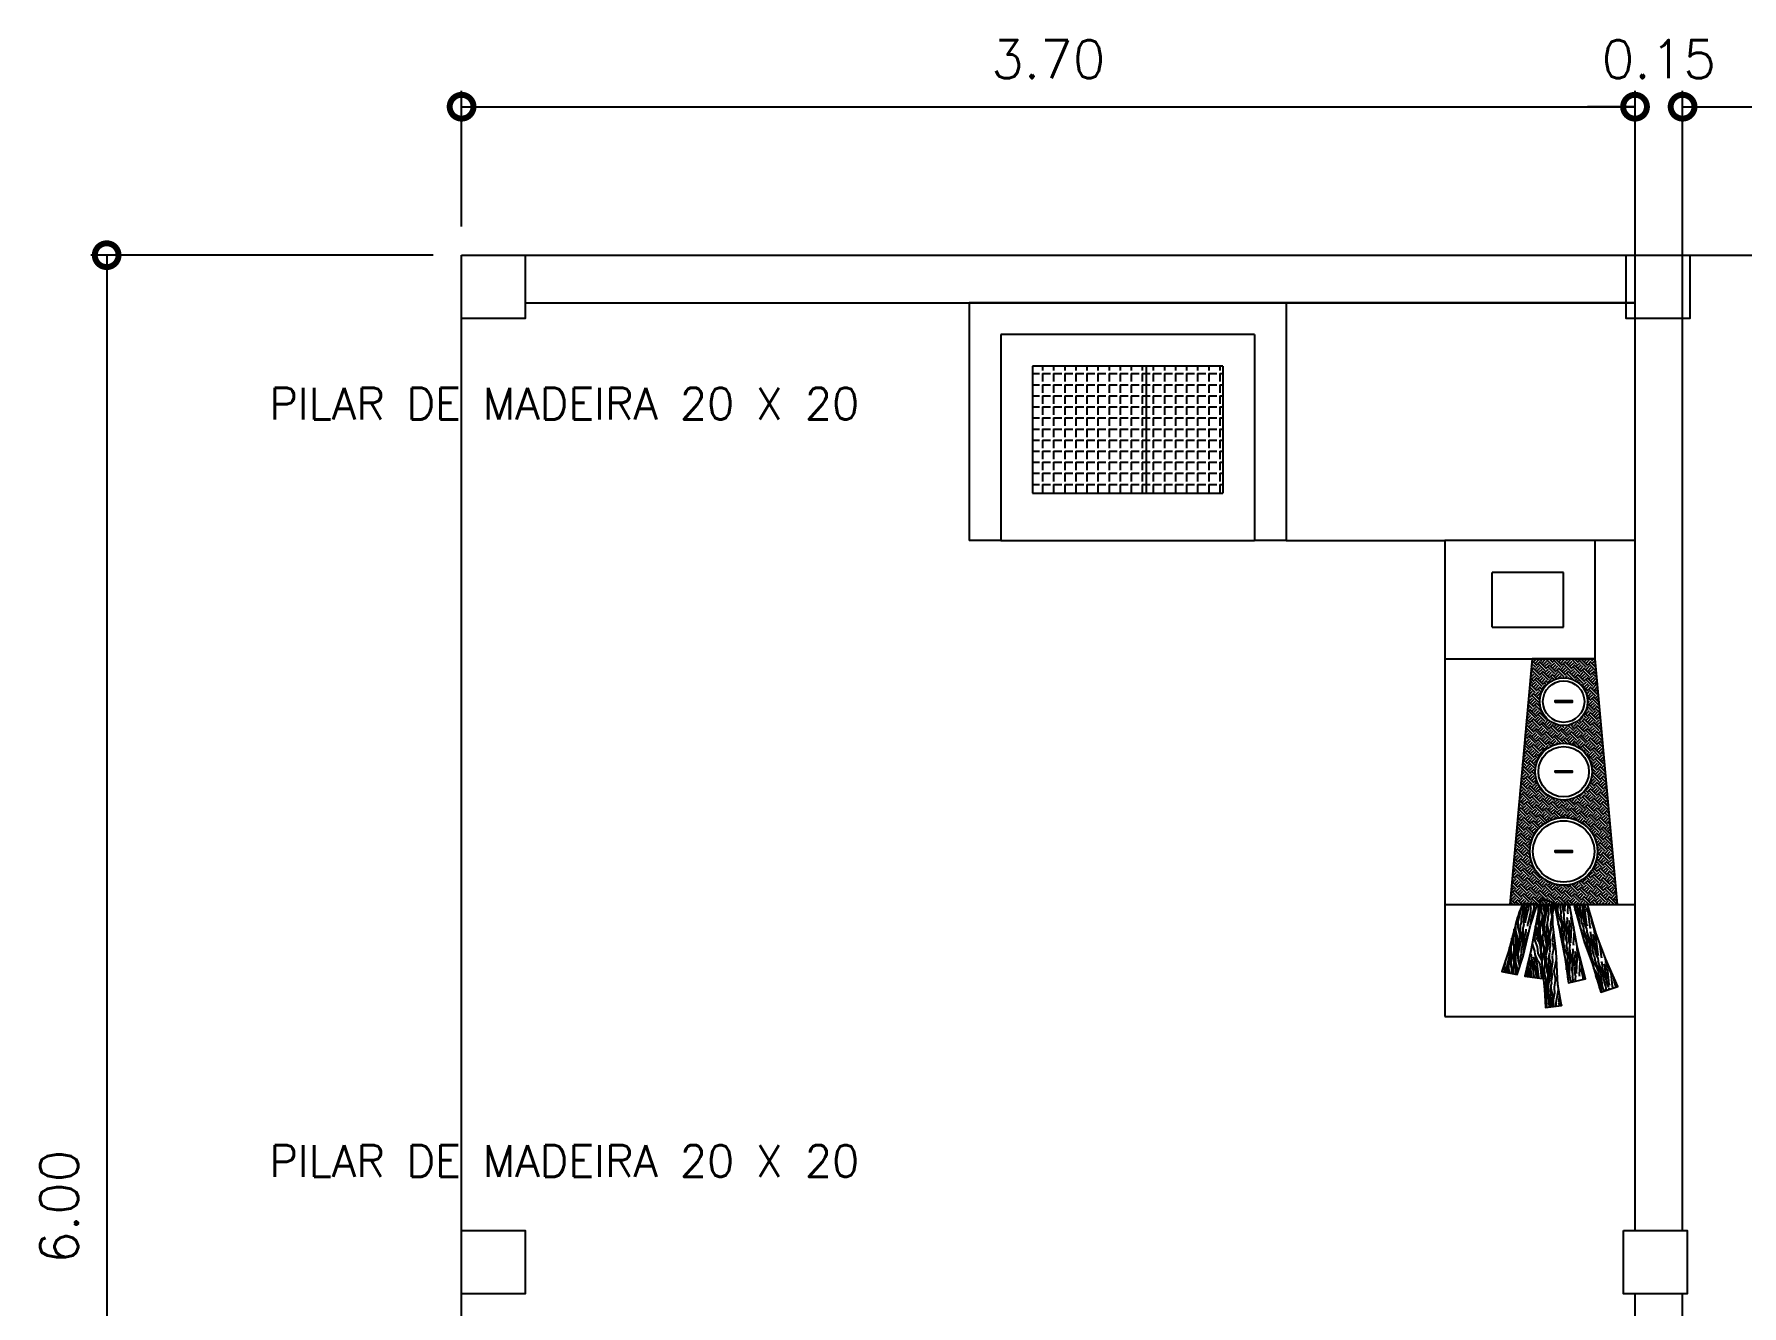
# Model space of a CAD drawing. Extents: x 621 to 746, y 228 to 299.
# Drawn here: x 628.88 to 634.27, y 249.06 to 253.07 of the extents above; entities that cross this region are included whole.
import ezdxf
from ezdxf.enums import TextEntityAlignment as Align

# ---------------------------------------------------------------- set-up
doc = ezdxf.new("R2010")
doc.units = 0
doc.header["$LTSCALE"] = 7
doc.layers.get('0').update_dxf_attribs({"linetype": 'CONTINUOUS'})
doc.layers.get('DEFPOINTS').update_dxf_attribs({"linetype": 'CONTINUOUS'})
for name, color, linetype in [('ACESSÓRIO', 2, 'CONTINUOUS'), ('ALVENARIA', 7, 'CONTINUOUS'), ('ALVENARIA1', 44, 'CONTINUOUS'), ('COTA', 1, 'CONTINUOUS'), ('TEXTO2', 40, 'CONTINUOUS')]:
    doc.layers.add(name, color=color, linetype=linetype)
doc.styles.add('SIMPLEX', font='SIMPLEX.SHX')
doc.dimstyles.new('DIM50', dxfattribs={"dimtxt": 0.12, "dimasz": 0.15, "dimexe": 0.05, "dimexo": 0.09, "dimgap": 0.09, "dimtad": 1, "dimzin": 0, "dimdsep": 46, "dimtxsty": 'SIMPLEX', "dimblk1": 'DOTSMALL', "dimblk2": 'DOTSMALL', "dimsah": 1, "dimcen": 0.09, "dimadec": 0, "dimazin": 0, "dimtfac": 1, "dimtix": 1, "dimtofl": 0, "dimtmove": 2, "dimatfit": 3, "dimldrblk": 'DOTSMALL', "dimfxl": 1, "dimtolj": 1, "dimtzin": 0, "dimarcsym": 0})
pattern_1 = [(110.657, (633.83504, 250.15099), (-0.09357, -0.035277), [0.02, -0.03, 0.01, -0.04]), (110.657, (633.80801, 250.21561), (-0.09357, -0.035277), [0.02, -0.08]), (110.657, (633.80685, 250.20449), (-0.09357, -0.035277), [0.01, -0.09]), (110.657, (633.82392, 250.15214), (-0.09357, -0.035277), [0.005, -0.07, 0.005, -0.02]), (110.657, (633.80689, 250.18313), (-0.09357, -0.035277), [0.02, -0.03, 0.005, -0.045]), (110.657, (633.81337, 250.15885), (-0.09357, -0.035277), [0.015, -0.085]), (110.657, (633.80221, 250.18136), (-0.09357, -0.035277), [0.03, -0.07]), (110.657, (633.81046, 250.15241), (-0.09357, -0.035277), [0.02, -0.08]), (110.657, (633.79401, 250.18895), (-0.09357, -0.035277), [0.05, -0.05]), (110.657, (633.79991, 250.15912), (-0.09357, -0.035277), [0.01, -0.03, 0.02, -0.04]), (110.657, (633.77288, 250.22374), (-0.09357, -0.035277), [0.02, -0.08]), (110.657, (633.77759, 250.20414), (-0.09357, -0.035277), [0.01, -0.09]), (110.657, (633.78231, 250.18455), (-0.09357, -0.035277), [0.01, -0.09]), (110.657, (633.79761, 250.13688), (-0.09357, -0.035277), [0.02, -0.08]), (110.657, (633.77763, 250.18278), (-0.09357, -0.035277), [0.02, -0.08]), (110.657, (633.77295, 250.18102), (-0.09357, -0.035277), [0.02, -0.02, 0.02, -0.04]), (110.657, (633.77533, 250.16054), (-0.09357, -0.035277), [0.01, -0.05, 0.02, -0.02]), (110.657, (633.76594, 250.17837), (-0.09357, -0.035277), [0.03, -0.07]), (110.657, (633.76126, 250.17661), (-0.09357, -0.035277), [0.02, -0.08]), (110.657, (633.77303, 250.1383), (-0.09357, -0.035277), [0.03, -0.04, 0.01, -0.02]), (110.657, (633.76835, 250.13653), (-0.09357, -0.035277), [0.05, -0.05]), (110.657, (633.74484, 250.19179), (-0.09357, -0.035277), [0.01, -0.09]), (110.657, (633.75309, 250.16284), (-0.09357, -0.035277), [0.02, -0.08]), (110.657, (633.7578, 250.14324), (-0.09357, -0.035277), [0.01, -0.04, 0.01, -0.04]), (110.657, (633.75899, 250.13301), (-0.09357, -0.035277), [0.01, -0.03, 0.02, -0.04]), (110.657, (633.7496, 250.15084), (-0.09357, -0.035277), [0.01, -0.05, 0.01, -0.03]), (110.657, (633.7402, 250.16867), (-0.09357, -0.035277), [0.03, -0.07]), (110.657, (633.74964, 250.12948), (-0.09357, -0.035277), [0.02, -0.08]), (110.657, (633.72966, 250.17538), (-0.09357, -0.035277), [0.01, -0.09]), (110.657, (633.72026, 250.19321), (-0.09357, -0.035277), [0.01, -0.09]), (124.693, (633.803327, 250.213842), (-0.0352772, 0.093571), [0.0103, -0.40201]), (124.693, (633.778745, 250.215262), (-0.0352772, 0.093571), [0.0103, -0.40201]), (124.693, (633.72613, 250.184739), (-0.0352772, 0.093571), [0.0103, -0.40201]), (124.693, (633.771803, 250.169896), (-0.0352772, 0.093571), [0.0103, -0.40201]), (124.693, (633.750712, 250.18332), (-0.0352772, 0.093571), [0.0103, -0.40201]), (124.693, (633.754202, 250.195322), (-0.0352772, 0.093571), [0.0103, -0.40201]), (124.693, (633.755466, 250.142363), (-0.0352772, 0.093571), [0.0103, -0.40201]), (124.693, (633.746033, 250.181555), (-0.0352772, 0.093571), [0.0103, -0.40201]), (124.693, (633.774067, 250.213498), (-0.0352772, 0.093571), [0.0206, -0.39171]), (124.693, (633.770577, 250.201495), (-0.0352772, 0.093571), [0.0206, -0.39171]), (124.693, (633.765898, 250.199731), (-0.0352772, 0.093571), [0.0206, -0.39171]), (276.621, (633.806892, 250.183125), (0.0352772, -0.093571), [0.0103, -0.0206, 0.0103, -0.3711106]), (276.621, (633.799912, 250.15912), (0.0352772, -0.093571), [0.0103, -0.40201]), (276.621, (633.757805, 250.143245), (0.0352772, -0.093571), [0.0206, -0.39171]), (304.693, (633.808005, 250.215606), (0.0352772, -0.093571), [0.0103, -0.40201]), (96.621, (633.80095, 250.23432), (-0.0352772, 0.093571), [0.0103, -0.40201]), (96.621, (633.778783, 250.193902), (-0.0352772, 0.093571), [0.0103, -0.40201]), (96.621, (633.755353, 250.206443), (-0.0352772, 0.093571), [0.0103, -0.40201]), (96.621, (633.762446, 250.166369), (-0.0352772, 0.093571), [0.0103, -0.40201]), (96.621, (633.754277, 250.152602), (-0.0352772, 0.093571), [0.0103, -0.40201]), (96.621, (633.74607, 250.160195), (-0.0352772, 0.093571), [0.0103, -0.40201]), (96.621, (633.762446, 250.166369), (-0.0352772, 0.093571), [0.0103, -0.40201]), (96.621, (633.737827, 250.189148), (-0.0352772, 0.093571), [0.0412, -0.37111]), (96.621, (633.822154, 250.156818), (-0.0352772, 0.093571), [0.0412, -0.37111]), (96.621, (633.811608, 250.16353), (-0.0352772, 0.093571), [0.0412, -0.37111]), (96.621, (633.803402, 250.171122), (-0.0352772, 0.093571), [0.0103, -0.0206, 0.0206, -0.3608106]), (96.621, (633.796384, 250.168477), (-0.0352772, 0.093571), [0.0206, -0.0206, 0.0206, -0.3505106]), (96.621, (633.790555, 250.155592), (-0.0352772, 0.093571), [0.0412, -0.37111]), (96.621, (633.787065, 250.14359), (-0.0352772, 0.093571), [0.0412, -0.37111]), (96.621, (633.782386, 250.141825), (-0.0352772, 0.093571), [0.0412, -0.37111]), (96.621, (633.72962, 250.196742), (-0.0352772, 0.093571), [0.0103, -0.40201]), (96.621, (633.716736, 250.20257), (-0.0352772, 0.093571), [0.0206, -0.39171]), (96.621, (633.74258, 250.148192), (-0.0352772, 0.093571), [0.0206, -0.39171]), (96.621, (633.827983, 250.169703), (-0.0352772, 0.093571), [0.0412, -0.37111]), (96.621, (633.741317, 250.201151), (-0.0352772, 0.093571), [0.0309, -0.38141]), (96.621, (633.744807, 250.213154), (-0.0352772, 0.093571), [0.0618, -0.35051])]

# ---------------------------------------------------------------- blocks, each defined once
blk = doc.blocks.new('_DOTSMALL')
at = {"color": 0, "linetype": 'ByBlock', "const_width": 0.5}
blk.add_lwpolyline([(-0.0625, 0, 1), (0.0625, 0, 1)], format="xyb", close=True, dxfattribs=at)
blk = doc.blocks.new('*D132')
at = {"layer": 'COTA', "color": 0, "lineweight": -2}
for p, q in [((630.2283, 252.4582), (630.2283, 252.8863)), ((633.9283, 252.1082), (633.9283, 252.8863)), ((630.2283, 252.8363), (633.9283, 252.8363))]:
    blk.add_line(p, q, dxfattribs=at)
at = {"layer": 'DEFPOINTS', "color": 0}
for p in [(633.9283, 252.8363), (630.2283, 252.3682), (633.9283, 252.0182)]:
    blk.add_point(p, dxfattribs=at)
at = {"layer": 'COTA', "color": 0, "lineweight": -2, "xscale": 0.15, "yscale": 0.15, "zscale": 0.15, "rotation": 180}
blk.add_blockref('_DOTSMALL', (630.2283, 252.8363), dxfattribs=at)
at = {"layer": 'COTA', "color": 0, "lineweight": -2, "xscale": 0.15, "yscale": 0.15, "zscale": 0.15}
blk.add_blockref('_DOTSMALL', (633.9283, 252.8363), dxfattribs=at)
at = {"layer": 'COTA', "color": 0, "insert": (632.0783, 252.9863), "char_height": 0.12, "attachment_point": 5, "style": 'SIMPLEX'}
blk.add_mtext('\\A1;3.70', dxfattribs=at)
blk = doc.blocks.new('*D133')
at = {"layer": 'COTA', "color": 0, "lineweight": -2}
for p, q in [((633.9283, 252.1082), (633.9283, 252.8863)), ((634.0783, 252.1082), (634.0783, 252.8863)), ((633.9283, 252.8363), (633.7783, 252.8363)), ((634.0783, 252.8363), (634.2283, 252.8363))]:
    blk.add_line(p, q, dxfattribs=at)
at = {"layer": 'DEFPOINTS', "color": 0}
for p in [(634.0783, 252.8363), (633.9283, 252.0182), (634.0783, 252.0182)]:
    blk.add_point(p, dxfattribs=at)
at = {"layer": 'COTA', "color": 0, "lineweight": -2, "xscale": 0.15, "yscale": 0.15, "zscale": 0.15}
blk.add_blockref('_DOTSMALL', (633.9283, 252.8363), dxfattribs=at)
at = {"layer": 'COTA', "color": 0, "lineweight": -2, "xscale": 0.15, "yscale": 0.15, "zscale": 0.15, "rotation": 180}
blk.add_blockref('_DOTSMALL', (634.0783, 252.8363), dxfattribs=at)
at = {"layer": 'COTA', "color": 0, "insert": (634.0033, 252.9863), "char_height": 0.12, "attachment_point": 5, "style": 'SIMPLEX'}
blk.add_mtext('\\A1;0.15', dxfattribs=at)
blk = doc.blocks.new('*D134')
at = {"layer": 'COTA', "color": 0, "lineweight": -2}
for p, q in [((634.0783, 252.1082), (634.0783, 252.8863)), ((639.5283, 252.4582), (639.5283, 252.8863)), ((634.0783, 252.8363), (639.5283, 252.8363))]:
    blk.add_line(p, q, dxfattribs=at)
at = {"layer": 'DEFPOINTS', "color": 0}
for p in [(639.5283, 252.8363), (639.5283, 252.3682), (634.0783, 252.0182)]:
    blk.add_point(p, dxfattribs=at)
at = {"layer": 'COTA', "color": 0, "lineweight": -2, "xscale": 0.15, "yscale": 0.15, "zscale": 0.15, "rotation": 180}
blk.add_blockref('_DOTSMALL', (634.0783, 252.8363), dxfattribs=at)
at = {"layer": 'COTA', "color": 0, "lineweight": -2, "xscale": 0.15, "yscale": 0.15, "zscale": 0.15}
blk.add_blockref('_DOTSMALL', (639.5283, 252.8363), dxfattribs=at)
at = {"layer": 'COTA', "color": 0, "insert": (636.8033, 252.9863), "char_height": 0.12, "attachment_point": 5, "style": 'SIMPLEX'}
blk.add_mtext('\\A1;5.50', dxfattribs=at)
blk = doc.blocks.new('*D170')
at = {"layer": 'COTA', "color": 0, "lineweight": -2}
for p, q in [((630.1383, 252.3682), (629.0592, 252.3682)), ((629.1092, 252.3682), (629.1092, 246.3682)), ((630.1383, 246.3682), (629.0592, 246.3682))]:
    blk.add_line(p, q, dxfattribs=at)
at = {"layer": 'DEFPOINTS', "color": 0}
for p in [(630.2283, 252.3682), (629.1092, 246.3682), (630.2283, 246.3682)]:
    blk.add_point(p, dxfattribs=at)
at = {"layer": 'COTA', "color": 0, "lineweight": -2, "xscale": 0.15, "yscale": 0.15, "zscale": 0.15}
for p, rotation in [((629.1092, 252.3682), 90), ((629.1092, 246.3682), 270)]:
    blk.add_blockref('_DOTSMALL', p, dxfattribs=dict(at, rotation=rotation))
at = {"layer": 'COTA', "color": 0, "insert": (628.9592, 249.3682), "char_height": 0.12, "attachment_point": 5, "rotation": 90, "style": 'SIMPLEX'}
blk.add_mtext('\\A1;6.00', dxfattribs=at)

msp = doc.modelspace()

# ---------------------------------------------------------------- hatches: boundary and pattern name
at = {"layer": 'ACESSÓRIO'}
h = msp.add_hatch(dxfattribs=at)
h.set_pattern_fill('ANGLE,_O', color=256, scale=0.005, angle=-90)
h.set_pattern_definition([(270, (806.056466, 224.78828), (0.034925, -6e-18), [0.0254, -0.009525]), (360, (806.056466, 224.78828), (9e-18, 0.034925), [0.0254, -0.009525])])
h.paths.add_polyline_path([(632.0283, 252.0182), (632.0283, 251.6182), (632.6283, 251.6182), (632.6283, 252.0182)])
h = msp.add_hatch(dxfattribs=at)
h.set_pattern_fill('SOLO2,_O', color=256, scale=0.05, angle=90)
h.set_pattern_definition([(135, (460.295043, 275.348162), (-0.03, 0.01), [0.0282842712, -0.0282842712]), (135, (460.300043, 275.353162), (-0.03, 0.01), [0.0282842712, -0.0282842712]), (45, (460.300043, 275.358162), (-0.01, 0.03), [0.0141421356, -0.0141421356]), (45, (460.295043, 275.363162), (-0.01, 0.03), [0.0141421356, -0.0141421356]), (45, (460.290043, 275.368162), (-0.01, 0.03), [0.0141421356, -0.0141421356]), (45, (460.285043, 275.373162), (-0.01, 0.03), [0.0141421356, -0.0141421356])])
h.paths.add_polyline_path([(633.6035, 251.0957), (633.5333, 250.3207), (633.8732, 250.3207), (633.803, 251.0957)])
h.paths.add_polyline_path([(633.7033, 250.8292, -1), (633.7033, 250.6505, -1)], flags=16)
h.paths.add_polyline_path([(633.7033, 250.8192, -1), (633.7033, 250.6605, -1)], flags=0)
h.paths.add_polyline_path([(633.7033, 251.0363, -1), (633.7033, 250.8854, -1)], flags=16)
h.paths.add_polyline_path([(633.7033, 251.0263, -1), (633.7033, 250.8954, -1)], flags=0)
h.paths.add_polyline_path([(633.676, 250.7429), (633.7305, 250.7429), (633.7305, 250.737), (633.676, 250.737)], flags=0)
h.paths.add_polyline_path([(633.676, 250.958), (633.676, 250.9639), (633.7305, 250.9639), (633.7305, 250.958)], flags=0)
h.paths.add_polyline_path([(633.7033, 250.5951, -1), (633.7033, 250.3816, -1)], flags=16)
h.paths.add_polyline_path([(633.7033, 250.5851, -1), (633.7033, 250.3916, -1)], flags=0)
h.paths.add_polyline_path([(633.676, 250.4914), (633.7305, 250.4914), (633.7305, 250.4855), (633.676, 250.4855)], flags=0)
h = msp.add_hatch(dxfattribs=at)
h.set_pattern_fill('MADEIRA,_O', color=256, scale=0.1, angle=90)
h.set_pattern_definition([(90, (460.30004, 275.34816), (-0.1, 6e-18), [0.02, -0.03, 0.01, -0.04]), (90, (460.29754, 275.41816), (-0.1, 6e-18), [0.02, -0.08]), (90, (460.29254, 275.40816), (-0.1, 6e-18), [0.01, -0.09]), (90, (460.29004, 275.35316), (-0.1, 6e-18), [0.005, -0.07, 0.005, -0.02]), (90, (460.28504, 275.38816), (-0.1, 6e-18), [0.02, -0.03, 0.005, -0.045]), (90, (460.28254, 275.36316), (-0.1, 6e-18), [0.015, -0.085]), (90, (460.28004, 275.38816), (-0.1, 6e-18), [0.03, -0.07]), (90, (460.27754, 275.35816), (-0.1, 6e-18), [0.02, -0.08]), (90, (460.27504, 275.39816), (-0.1, 6e-18), [0.05, -0.05]), (90, (460.27004, 275.36816), (-0.1, 6e-18), [0.01, -0.03, 0.02, -0.04]), (90, (460.26754, 275.43816), (-0.1, 6e-18), [0.02, -0.08]), (90, (460.26504, 275.41816), (-0.1, 6e-18), [0.01, -0.09]), (90, (460.26254, 275.39816), (-0.1, 6e-18), [0.01, -0.09]), (90, (460.26004, 275.34816), (-0.1, 6e-18), [0.02, -0.08]), (90, (460.25754, 275.39816), (-0.1, 6e-18), [0.02, -0.08]), (90, (460.25254, 275.39816), (-0.1, 6e-18), [0.02, -0.02, 0.02, -0.04]), (90, (460.24754, 275.37816), (-0.1, 6e-18), [0.01, -0.05, 0.02, -0.02]), (90, (460.24504, 275.39816), (-0.1, 6e-18), [0.03, -0.07]), (90, (460.24004, 275.39816), (-0.1, 6e-18), [0.02, -0.08]), (90, (460.23754, 275.35816), (-0.1, 6e-18), [0.03, -0.04, 0.01, -0.02]), (90, (460.23254, 275.35816), (-0.1, 6e-18), [0.05, -0.05]), (90, (460.23004, 275.41816), (-0.1, 6e-18), [0.01, -0.09]), (90, (460.22754, 275.38816), (-0.1, 6e-18), [0.02, -0.08]), (90, (460.22504, 275.36816), (-0.1, 6e-18), [0.01, -0.04, 0.01, -0.04]), (90, (460.22254, 275.35816), (-0.1, 6e-18), [0.01, -0.03, 0.02, -0.04]), (90, (460.22004, 275.37816), (-0.1, 6e-18), [0.01, -0.05, 0.01, -0.03]), (90, (460.21754, 275.39816), (-0.1, 6e-18), [0.03, -0.07]), (90, (460.21254, 275.35816), (-0.1, 6e-18), [0.02, -0.08]), (90, (460.21004, 275.40816), (-0.1, 6e-18), [0.01, -0.09]), (90, (460.20754, 275.42816), (-0.1, 6e-18), [0.01, -0.09]), (104.036243, (460.292543, 275.418162), (4e-12, 0.1), [0.0103, -0.40201055]), (104.036243, (460.270043, 275.428162), (4e-12, 0.1), [0.0103, -0.40201055]), (104.036243, (460.210043, 275.418162), (4e-12, 0.1), [0.0103, -0.40201055]), (104.036243, (460.247543, 275.388162), (4e-12, 0.1), [0.0103, -0.40201055]), (104.036243, (460.232543, 275.408162), (4e-12, 0.1), [0.0103, -0.40201055]), (104.036243, (460.240043, 275.418162), (4e-12, 0.1), [0.0103, -0.40201055]), (104.036243, (460.222543, 275.368162), (4e-12, 0.1), [0.0103, -0.40201055]), (104.036243, (460.227543, 275.408162), (4e-12, 0.1), [0.0103, -0.40201055]), (104.036243, (460.265043, 275.428162), (4e-12, 0.1), [0.0206, -0.39171055]), (104.036243, (460.257543, 275.418162), (4e-12, 0.1), [0.0206, -0.39171055]), (104.036243, (460.252543, 275.418162), (4e-12, 0.1), [0.0206, -0.39171055]), (255.963757, (460.285043, 275.388162), (4e-12, -0.1), [0.0103, -0.0206, 0.0103, -0.371110553]), (255.963757, (460.270043, 275.368162), (4e-12, -0.1), [0.0103, -0.40201055]), (255.963757, (460.225043, 275.368162), (4e-12, -0.1), [0.0206, -0.39171055]), (284.036243, (460.297543, 275.418162), (-4e-12, -0.1), [0.0103, -0.40201055]), (75.963757, (460.297543, 275.438162), (-4e-12, 0.1), [0.0103, -0.40201055]), (75.963757, (460.262543, 275.408162), (-4e-12, 0.1), [0.0103, -0.40201055]), (75.963757, (460.245043, 275.428162), (-4e-12, 0.1), [0.0103, -0.40201055]), (75.963757, (460.237543, 275.388162), (-4e-12, 0.1), [0.0103, -0.40201055]), (75.963757, (460.225043, 275.378162), (-4e-12, 0.1), [0.0103, -0.40201055]), (75.963757, (460.220043, 275.388162), (-4e-12, 0.1), [0.0103, -0.40201055]), (75.963757, (460.237543, 275.388162), (-4e-12, 0.1), [0.0103, -0.40201055]), (75.963757, (460.222543, 275.418162), (-4e-12, 0.1), [0.0412, -0.37111055]), (75.963757, (460.290043, 275.358162), (-4e-12, 0.1), [0.0412, -0.37111055]), (75.963757, (460.282543, 275.368162), (-4e-12, 0.1), [0.0412, -0.37111055]), (75.963757, (460.277543, 275.378162), (-4e-12, 0.1), [0.0103, -0.0206, 0.0206, -0.360810553]), (75.963757, (460.270043, 275.378162), (-4e-12, 0.1), [0.0206, -0.0206, 0.0206, -0.350510553]), (75.963757, (460.260043, 275.368162), (-4e-12, 0.1), [0.0412, -0.37111055]), (75.963757, (460.252543, 275.358162), (-4e-12, 0.1), [0.0412, -0.37111055]), (75.963757, (460.247543, 275.358162), (-4e-12, 0.1), [0.0412, -0.37111055]), (75.963757, (460.217543, 275.428162), (-4e-12, 0.1), [0.0103, -0.40201055]), (75.963768, (460.207543, 275.438162), (-1.92e-08, 0.1), [0.0206, -0.39171055]), (75.963768, (460.212543, 275.378162), (-1.92e-08, 0.1), [0.0206, -0.39171055]), (75.963758, (460.300043, 275.368162), (-1.7e-09, 0.1), [0.0412, -0.37111055]), (75.963758, (460.230043, 275.428162), (-1.7e-09, 0.1), [0.0309, -0.38141055]), (75.963758, (460.237543, 275.438162), (-1.7e-09, 0.1), [0.0618, -0.35051055])])
h.paths.add_polyline_path([(633.5991, 250.2559), (633.6181, 250.3142), (633.6202, 250.3207), (633.5734, 250.3207), (633.5627, 250.2967), (633.5467, 250.2399), (633.5292, 250.1729), (633.5088, 250.1102), (633.5569, 250.1), (633.5758, 250.1583)])
h = msp.add_hatch(dxfattribs=at)
h.set_pattern_fill('MADEIRA,_O', color=256, scale=0.1, angle=90)
h.set_pattern_definition(pattern_1)
h.paths.add_polyline_path([(633.6239, 250.2355), (633.6228, 250.2949), (633.5999, 250.1753), (633.5804, 250.0952), (633.6353, 250.0874), (633.6377, 250.1056), (633.6326, 250.1568)])
h = msp.add_hatch(dxfattribs=at)
h.set_pattern_fill('MADEIRA,_O', color=256, scale=0.1, angle=90)
h.set_pattern_definition([(273.22, (633.67922, 250.17139), (0.09984, 0.00562), [0.02, -0.03, 0.01, -0.04]), (273.22, (633.68565, 250.10165), (0.09984, 0.00562), [0.02, -0.08]), (273.22, (633.69008, 250.11191), (0.09984, 0.00562), [0.01, -0.09]), (273.22, (633.68949, 250.16696), (0.09984, 0.00562), [0.005, -0.07, 0.005, -0.02]), (273.22, (633.69645, 250.1323), (0.09984, 0.00562), [0.02, -0.03, 0.005, -0.045]), (273.22, (633.69754, 250.1574), (0.09984, 0.00562), [0.015, -0.085]), (273.22, (633.70144, 250.13258), (0.09984, 0.00562), [0.03, -0.07]), (273.22, (633.70225, 250.16267), (0.09984, 0.00562), [0.02, -0.08]), (273.22, (633.70699, 250.12288), (0.09984, 0.00562), [0.05, -0.05]), (273.22, (633.7103, 250.15311), (0.09984, 0.00562), [0.01, -0.03, 0.02, -0.04]), (273.22, (633.71673, 250.08336), (0.09984, 0.00562), [0.02, -0.08]), (273.22, (633.7181, 250.10347), (0.09984, 0.00562), [0.01, -0.09]), (273.22, (633.71947, 250.12358), (0.09984, 0.00562), [0.01, -0.09]), (273.22, (633.71916, 250.17364), (0.09984, 0.00562), [0.02, -0.08]), (273.22, (633.72446, 250.12386), (0.09984, 0.00562), [0.02, -0.08]), (273.22, (633.72946, 250.12414), (0.09984, 0.00562), [0.02, -0.02, 0.02, -0.04]), (273.22, (633.73332, 250.14439), (0.09984, 0.00562), [0.01, -0.05, 0.02, -0.02]), (273.22, (633.73694, 250.12456), (0.09984, 0.00562), [0.03, -0.07]), (273.22, (633.74194, 250.12485), (0.09984, 0.00562), [0.02, -0.08]), (273.22, (633.74218, 250.16492), (0.09984, 0.00562), [0.03, -0.04, 0.01, -0.02]), (273.22, (633.74718, 250.1652), (0.09984, 0.00562), [0.05, -0.05]), (273.22, (633.75304, 250.10544), (0.09984, 0.00562), [0.01, -0.09]), (273.22, (633.75385, 250.13553), (0.09984, 0.00562), [0.02, -0.08]), (273.22, (633.75523, 250.15564), (0.09984, 0.00562), [0.01, -0.04, 0.01, -0.04]), (273.22, (633.75716, 250.16577), (0.09984, 0.00562), [0.01, -0.03, 0.02, -0.04]), (273.22, (633.76078, 250.14594), (0.09984, 0.00562), [0.01, -0.05, 0.01, -0.03]), (273.22, (633.7644, 250.12611), (0.09984, 0.00562), [0.03, -0.07]), (273.22, (633.76714, 250.16633), (0.09984, 0.00562), [0.02, -0.08]), (273.22, (633.77245, 250.11655), (0.09984, 0.00562), [0.01, -0.09]), (273.22, (633.77607, 250.09672), (0.099842, 0.00562), [0.01, -0.09]), (287.258, (633.690643, 250.101927), (0.0056197, -0.099842), [0.0103, -0.40201]), (287.258, (633.71367, 250.093207), (0.0056197, -0.099842), [0.0103, -0.40201]), (287.258, (633.773012, 250.106563), (0.0056197, -0.099842), [0.0103, -0.40201]), (287.258, (633.733886, 250.134408), (0.0056197, -0.099842), [0.0103, -0.40201]), (287.258, (633.749986, 250.115283), (0.0056197, -0.099842), [0.0103, -0.40201]), (287.258, (633.74306, 250.104877), (0.0056197, -0.099842), [0.0103, -0.40201]), (287.258, (633.757722, 250.155782), (0.0056197, -0.099842), [0.0103, -0.40201]), (287.258, (633.754978, 250.115564), (0.0056197, -0.099842), [0.0103, -0.40201]), (287.258, (633.718661, 250.093488), (0.0056197, -0.099842), [0.0206, -0.39171]), (287.258, (633.725587, 250.103894), (0.0056197, -0.099842), [0.0206, -0.39171]), (287.258, (633.73058, 250.104175), (0.0056197, -0.099842), [0.0206, -0.39171]), (79.185, (633.696445, 250.1323), (-0.0056197, 0.099842), [0.0103, -0.0206, 0.0103, -0.3711106]), (79.185, (633.710297, 250.153112), (-0.0056197, 0.099842), [0.0103, -0.40201]), (79.185, (633.755226, 250.15564), (-0.0056197, 0.099842), [0.0206, -0.39171]), (107.258, (633.68565, 250.101646), (-0.0056197, 0.099842), [0.0103, -0.40201]), (259.185, (633.686775, 250.081677), (0.0056197, -0.099842), [0.0103, -0.40201]), (259.185, (633.720033, 250.113597), (0.0056197, -0.099842), [0.0103, -0.40201]), (259.185, (633.73863, 250.094612), (0.0056197, -0.099842), [0.0103, -0.40201]), (259.185, (633.74387, 250.13497), (0.0056197, -0.099842), [0.0103, -0.40201]), (259.185, (633.755788, 250.145657), (0.0056197, -0.099842), [0.0103, -0.40201]), (259.185, (633.761342, 250.135954), (0.0056197, -0.099842), [0.0103, -0.40201]), (259.185, (633.74387, 250.13497), (0.0056197, -0.099842), [0.0103, -0.40201]), (259.185, (633.760532, 250.10586), (0.0056197, -0.099842), [0.0412, -0.37111]), (259.185, (633.689767, 250.161972), (0.0056197, -0.099842), [0.0412, -0.37111]), (259.185, (633.697817, 250.15241), (0.0056197, -0.099842), [0.0412, -0.37111]), (259.185, (633.70337, 250.142707), (0.0056197, -0.099842), [0.0103, -0.0206, 0.0206, -0.3608106]), (259.185, (633.71086, 250.143128), (0.0056197, -0.099842), [0.0206, -0.0206, 0.0206, -0.3505106]), (259.185, (633.720282, 250.153674), (0.0056197, -0.099842), [0.0412, -0.37111]), (259.185, (633.727208, 250.16408), (0.0056197, -0.099842), [0.0412, -0.37111]), (259.185, (633.7322, 250.16436), (0.0056197, -0.099842), [0.0412, -0.37111]), (259.185, (633.766086, 250.096157), (0.0056197, -0.099842), [0.0103, -0.40201]), (259.185, (633.776632, 250.086735), (0.0056197, -0.099842), [0.0206, -0.39171]), (259.185, (633.768268, 250.14636), (0.0056197, -0.099842), [0.0206, -0.39171]), (259.185, (633.680345, 250.151426), (0.0056197, -0.099842), [0.0412, -0.37111]), (259.185, (633.753606, 250.095455), (0.0056197, -0.099842), [0.0309, -0.38141]), (259.185, (633.74668, 250.08505), (0.0056197, -0.099842), [0.0618, -0.35051])])
h.paths.add_polyline_path([(633.669, 250.2588), (633.6676, 250.3172), (633.6271, 250.3172), (633.6228, 250.2949), (633.6239, 250.2355), (633.6326, 250.1568), (633.6428, 250.0533), (633.6457, 249.9965), (633.6967, 250.0023), (633.685, 250.0679), (633.6792, 250.1714)])
h = msp.add_hatch(dxfattribs=at)
h.set_pattern_fill('MADEIRA,_O', color=256, scale=0.1, angle=90)
h.set_pattern_definition([(100.57, (633.74621, 250.18889), (-0.0983, -0.01835), [0.02, -0.03, 0.01, -0.04]), (100.57, (633.73091, 250.25724), (-0.0983, -0.018347), [0.02, -0.08]), (100.57, (633.72783, 250.24649), (-0.0983, -0.01835), [0.01, -0.09]), (100.57, (633.73546, 250.19197), (-0.0983, -0.01835), [0.005, -0.07, 0.005, -0.02]), (100.57, (633.72412, 250.22545), (-0.0983, -0.01835), [0.02, -0.03, 0.005, -0.045]), (100.57, (633.72625, 250.20042), (-0.0983, -0.01835), [0.015, -0.085]), (100.57, (633.71921, 250.22454), (-0.0983, -0.01835), [0.03, -0.07]), (100.57, (633.72226, 250.19459), (-0.0983, -0.01835), [0.02, -0.08]), (100.57, (633.71246, 250.23345), (-0.0983, -0.01835), [0.05, -0.05]), (100.57, (633.71305, 250.20304), (-0.0983, -0.01835), [0.01, -0.03, 0.02, -0.04]), (100.57, (633.69775, 250.27139), (-0.098302, -0.018347), [0.02, -0.08]), (100.57, (633.69896, 250.25128), (-0.0983, -0.018347), [0.01, -0.09]), (100.57, (633.70017, 250.23116), (-0.0983, -0.01835), [0.01, -0.09]), (100.57, (633.70689, 250.18155), (-0.0983, -0.01835), [0.02, -0.08]), (100.57, (633.69526, 250.23024), (-0.0983, -0.01835), [0.02, -0.08]), (100.57, (633.69034, 250.22932), (-0.0983, -0.01835), [0.02, -0.02, 0.02, -0.04]), (100.57, (633.68909, 250.20874), (-0.0983, -0.01835), [0.01, -0.05, 0.02, -0.02]), (100.57, (633.68297, 250.22795), (-0.0983, -0.01835), [0.03, -0.07]), (100.57, (633.67805, 250.22703), (-0.0983, -0.01835), [0.02, -0.08]), (100.57, (633.68293, 250.18725), (-0.0983, -0.01835), [0.03, -0.04, 0.01, -0.02]), (100.57, (633.67802, 250.18633), (-0.0983, -0.01835), [0.05, -0.05]), (100.57, (633.66455, 250.24485), (-0.0983, -0.018347), [0.01, -0.09]), (100.57, (633.6676, 250.2149), (-0.0983, -0.01835), [0.02, -0.08]), (100.57, (633.66881, 250.19479), (-0.0983, -0.01835), [0.01, -0.04, 0.01, -0.04]), (100.57, (633.66819, 250.1845), (-0.0983, -0.01835), [0.01, -0.03, 0.02, -0.04]), (100.57, (633.66206, 250.2037), (-0.0983, -0.01835), [0.01, -0.05, 0.01, -0.03]), (100.57, (633.65593, 250.2229), (-0.0983, -0.01835), [0.03, -0.07]), (100.57, (633.65836, 250.18266), (-0.0983, -0.01835), [0.02, -0.08]), (100.57, (633.64673, 250.23135), (-0.0983, -0.018347), [0.01, -0.09]), (100.57, (633.6406, 250.25056), (-0.098302, -0.018347), [0.01, -0.09]), (114.608, (633.725992, 250.25632), (-0.0183474, 0.0983025), [0.0103, -0.40201]), (114.608, (633.70204, 250.262023), (-0.0183474, 0.0983025), [0.0103, -0.40201]), (114.608, (633.644892, 250.241184), (-0.0183474, 0.0983025), [0.0103, -0.40201]), (114.608, (633.68726, 250.218574), (-0.0183474, 0.0983025), [0.0103, -0.40201]), (114.608, (633.668845, 250.235482), (-0.0183474, 0.0983025), [0.0103, -0.40201]), (114.608, (633.674383, 250.246689), (-0.0183474, 0.0983025), [0.0103, -0.40201]), (114.608, (633.666354, 250.194327), (-0.0183474, 0.0983025), [0.0103, -0.40201]), (114.608, (633.66393, 250.234565), (-0.0183474, 0.0983025), [0.0103, -0.40201]), (114.608, (633.697124, 250.261106), (-0.0183474, 0.0983025), [0.0206, -0.39171]), (114.608, (633.691586, 250.2499), (-0.0183474, 0.0983025), [0.0206, -0.39171]), (114.608, (633.68667, 250.248982), (-0.0183474, 0.0983025), [0.0206, -0.39171]), (266.536, (633.724123, 250.225454), (0.0183474, -0.0983025), [0.0103, -0.0206, 0.0103, -0.3711106]), (266.536, (633.713048, 250.203042), (0.0183474, -0.0983025), [0.0103, -0.40201]), (266.536, (633.668811, 250.194785), (0.0183474, -0.0983025), [0.0206, -0.39171]), (294.608, (633.730907, 250.257238), (0.0183474, -0.0983025), [0.0103, -0.40201]), (86.536, (633.727238, 250.2769), (-0.0183474, 0.0983025), [0.0103, -0.40201]), (86.536, (633.698336, 250.240987), (-0.0183474, 0.0983025), [0.0103, -0.40201]), (86.536, (633.677464, 250.257436), (-0.0183474, 0.0983025), [0.0103, -0.40201]), (86.536, (633.67743, 250.21674), (-0.0183474, 0.0983025), [0.0103, -0.40201]), (86.536, (633.666977, 250.204616), (-0.0183474, 0.0983025), [0.0103, -0.40201]), (86.536, (633.660227, 250.213528), (-0.0183474, 0.0983025), [0.0103, -0.40201]), (86.536, (633.67743, 250.21674), (-0.0183474, 0.0983025), [0.0103, -0.40201]), (86.536, (633.65718, 250.243478), (-0.0183474, 0.0983025), [0.0412, -0.37111]), (86.536, (633.734543, 250.19688), (-0.0183474, 0.0983025), [0.0412, -0.37111]), (86.536, (633.725335, 250.205335), (-0.0183474, 0.0983025), [0.0412, -0.37111]), (86.536, (633.718586, 250.214248), (-0.0183474, 0.0983025), [0.0103, -0.0206, 0.0206, -0.3608106]), (86.536, (633.711213, 250.212872), (-0.0183474, 0.0983025), [0.0206, -0.0206, 0.0206, -0.3505106]), (86.536, (633.703217, 250.201207), (-0.0183474, 0.0983025), [0.0412, -0.37111]), (86.536, (633.69768, 250.19), (-0.0183474, 0.0983025), [0.0412, -0.37111]), (86.536, (633.692764, 250.189083), (-0.0183474, 0.0983025), [0.0412, -0.37111]), (86.536, (633.65043, 250.25239), (-0.0183474, 0.0983025), [0.0103, -0.40201]), (86.536, (633.638765, 250.260386), (-0.0183474, 0.0983025), [0.0206, -0.39171]), (86.536, (633.65469, 250.202322), (-0.0183474, 0.0983025), [0.0206, -0.39171]), (86.536, (633.742538, 250.208546), (-0.0183474, 0.0983025), [0.0412, -0.37111]), (86.536, (633.662718, 250.254684), (-0.0183474, 0.0983025), [0.0309, -0.38141]), (86.536, (633.668256, 250.26589), (-0.0183474, 0.0983025), [0.0618, -0.35051])])
h.paths.add_polyline_path([(633.7216, 250.3207), (633.675, 250.3207), (633.7069, 250.1554), (633.7185, 250.0737), (633.7724, 250.0869), (633.7462, 250.1889)])
h = msp.add_hatch(dxfattribs=at)
h.set_pattern_fill('MADEIRA,_O', color=256, scale=0.1, angle=90)
h.set_pattern_definition(pattern_1)
h.paths.add_polyline_path([(633.8059, 250.2282), (633.7785, 250.3207), (633.7708, 250.3207), (633.736, 250.3172), (633.7695, 250.2005), (633.7928, 250.1364), (633.8205, 250.0446), (633.8744, 250.0621), (633.835, 250.151)])

# ---------------------------------------------------------------- linework, layer by layer
for p, q in [((633.9283, 252.2182), (631.8283, 252.2182)), ((631.8283, 252.2182), (631.8283, 251.4682)), ((632.8283, 252.2182), (632.8283, 251.4682)), ((633.9283, 249.9682), (633.9283, 252.2182)), ((632.7283, 252.1182), (631.9283, 252.1182)), ((631.9283, 252.1182), (631.9283, 251.4682)), ((632.7283, 252.1182), (632.7283, 251.4682)), ((632.0283, 252.0182), (632.0283, 251.6182)), ((632.6283, 252.0182), (632.0283, 252.0182)), ((632.3871, 252.0182), (632.3871, 251.6182)), ((632.6283, 252.0182), (632.6283, 251.6182)), ((632.0283, 251.6182), (632.6283, 251.6182)), ((631.9283, 251.4682), (631.8283, 251.4682)), ((631.9283, 251.4682), (632.7283, 251.4682)), ((632.8283, 251.4682), (632.7283, 251.4682)), ((632.8283, 251.4682), (633.3283, 251.4682)), ((633.803, 251.4682), (633.3283, 251.4682)), ((633.3283, 251.4682), (633.3283, 251.0957)), ((633.9283, 251.4682), (633.803, 251.4682)), ((633.803, 251.0957), (633.803, 251.4682)), ((633.4783, 251.1957), (633.4783, 251.3682)), ((633.703, 251.3682), (633.4783, 251.3682)), ((633.703, 251.1957), (633.703, 251.3682)), ((633.4783, 251.1957), (633.703, 251.1957)), ((633.3283, 251.0957), (633.3283, 249.9682)), ((633.3283, 251.0957), (633.803, 251.0957)), ((633.3283, 250.3207), (633.9283, 250.3207)), ((633.5144, 250.3207), (633.5695, 250.3207)), ((633.3283, 249.9682), (633.9283, 249.9682))]:
    msp.add_line(p, q, dxfattribs=at)
for points in [[(633.5333, 250.3207), (633.8732, 250.3207), (633.803, 251.0957), (633.6035, 251.0957), (633.5333, 250.3207)], [(633.6683, 250.2899), (633.6751, 250.3242), (633.6318, 250.3415), (633.5999, 250.1753), (633.5804, 250.0952), (633.6353, 250.0874), (633.6377, 250.1056)]]:
    msp.add_lwpolyline(points, dxfattribs=at)
for points in [[(633.676, 250.958), (633.676, 250.9639), (633.7305, 250.9639), (633.7305, 250.958)], [(633.676, 250.737), (633.676, 250.7429), (633.7305, 250.7429), (633.7305, 250.737)], [(633.676, 250.4855), (633.676, 250.4914), (633.7305, 250.4914), (633.7305, 250.4855)], [(633.5744, 250.323), (633.5627, 250.2967), (633.5467, 250.2399), (633.5292, 250.1729), (633.5088, 250.1102), (633.5569, 250.1), (633.5758, 250.1583), (633.5991, 250.2559), (633.6181, 250.3142), (633.621, 250.323)], [(633.6224, 250.3172), (633.6239, 250.2355), (633.6326, 250.1568), (633.6428, 250.0533), (633.6457, 249.9965), (633.6967, 250.0023), (633.685, 250.0679), (633.6792, 250.1714), (633.669, 250.2588), (633.6676, 250.3172)], [(633.6749, 250.3215), (633.7069, 250.1554), (633.7185, 250.0737), (633.7724, 250.0869), (633.7462, 250.1889), (633.7215, 250.3215)], [(633.736, 250.3172), (633.7695, 250.2005), (633.7928, 250.1364), (633.8205, 250.0446), (633.8744, 250.0621), (633.835, 250.151), (633.8059, 250.2282), (633.7782, 250.3215)]]:
    msp.add_lwpolyline(points, close=True, dxfattribs=at)
for centre, radius in [((633.7033, 250.9608), 0.0754), ((633.7033, 250.9608), 0.0654), ((633.7033, 250.7398), 0.0894), ((633.7033, 250.7398), 0.0794), ((633.7033, 250.4883), 0.1067), ((633.7033, 250.4883), 0.0967)]:
    msp.add_circle(centre, radius, dxfattribs=at)
at = {"layer": 'ALVENARIA'}
for points in [[(630.2283, 252.3682), (630.4283, 252.3682), (630.4283, 252.1682), (630.2283, 252.1682)], [(633.9008, 252.3682), (634.1008, 252.3682), (634.1008, 252.1682), (633.9008, 252.1682)], [(630.2283, 249.2932), (630.4283, 249.2932), (630.4283, 249.0932), (630.2283, 249.0932)], [(633.8923, 249.2932), (634.0923, 249.2932), (634.0923, 249.0932), (633.8923, 249.0932)]]:
    msp.add_lwpolyline(points, close=True, dxfattribs=at)
at = {"layer": 'ALVENARIA1'}
for p, q in [((630.2283, 252.3682), (633.9283, 252.3682)), ((634.0783, 252.3682), (639.5283, 252.3682)), ((630.4283, 252.2182), (633.9283, 252.2182)), ((633.9283, 249.2932), (633.9283, 252.2182)), ((630.2283, 246.3682), (630.2283, 252.1682)), ((634.0783, 249.2932), (634.0783, 252.1682)), ((633.9283, 246.3682), (633.9283, 249.0932)), ((634.0783, 246.3682), (634.0783, 249.0932))]:
    msp.add_line(p, q, dxfattribs=at)

# ---------------------------------------------------------------- texts
at = {"layer": 'TEXTO2', "style": 'SIMPLEX'}
for p in [(630.5519, 251.8505), (630.5519, 249.4625)]:
    msp.add_text('PILAR DE MADEIRA 20 X 20', height=0.1, dxfattribs=at).set_placement(p, align=Align.CENTER)

# ---------------------------------------------------------------- dimensions: what is measured, and where the dimension line sits
at = {"layer": 'COTA'}
for base, p1, p2, picture, middle in [((633.9283, 252.8363), (630.2283, 252.3682), (633.9283, 252.0182), '*D132', (632.0783, 252.9863)), ((634.0783, 252.8363), (633.9283, 252.0182), (634.0783, 252.0182), '*D133', (634.0033, 252.9863))]:
    dim = msp.add_linear_dim(base=base, p1=p1, p2=p2, dimstyle='DIM50', dxfattribs=at)
    dim.commit()
    dim.dimension.update_dxf_attribs({"geometry": picture, "text_midpoint": middle})
dim = msp.add_linear_dim(base=(639.5283, 252.8363), p1=(634.0783, 252.0182), p2=(639.5283, 252.3682), text='5.50', dimstyle='DIM50', dxfattribs=at)
dim.commit()
dim.dimension.update_dxf_attribs({"geometry": '*D134', "text_midpoint": (636.8033, 252.9863)})
dim = msp.add_linear_dim(base=(629.1092, 246.3682), p1=(630.2283, 252.3682), p2=(630.2283, 246.3682), angle=90, dimstyle='DIM50', dxfattribs=at)
dim.commit()
dim.dimension.update_dxf_attribs({"geometry": '*D170', "text_midpoint": (628.9592, 249.3682)})

doc.saveas('drawing.dxf')
